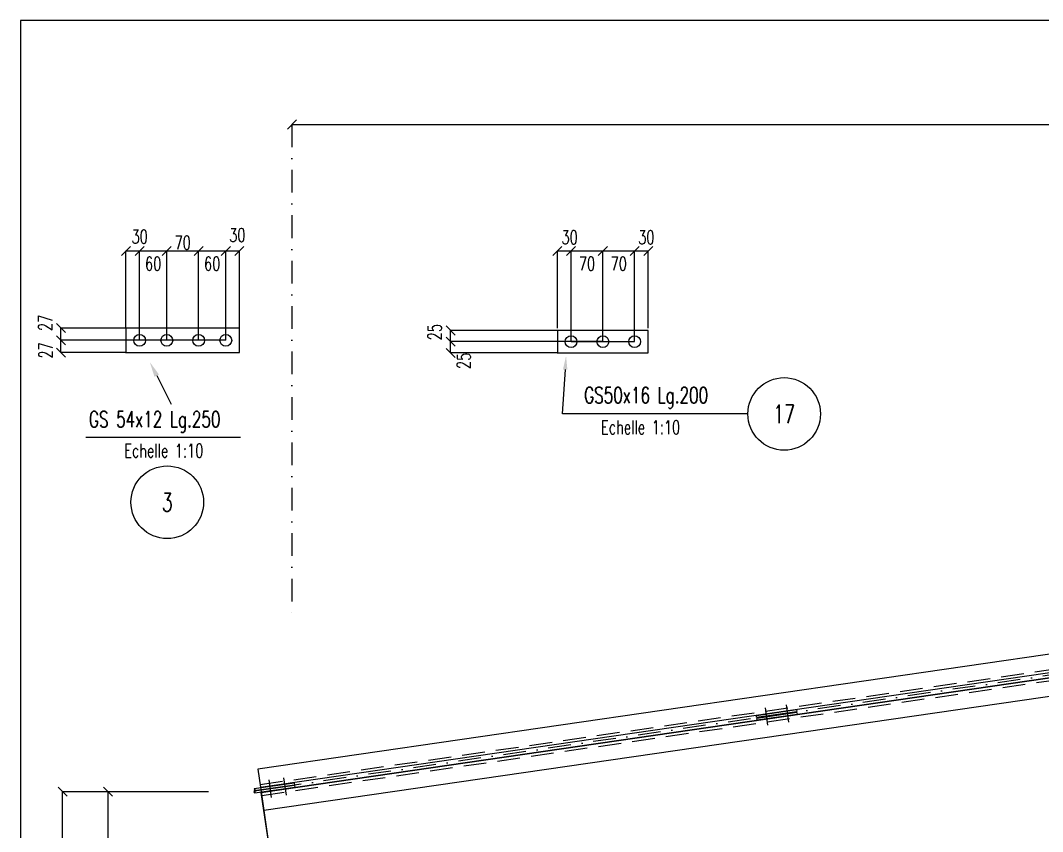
# Model space of a CAD drawing. Header units: feet. Extents: x 261 to 12426, y 75 to 8685.
# Drawn here: x 261 to 3639, y 6005 to 8685 of the extents above; entities that cross this region are included whole.
import ezdxf
from ezdxf import colors
from ezdxf.entities.mleader import LeaderData, LeaderLine
from ezdxf.enums import TextEntityAlignment as Align
from ezdxf.math import Vec2, Vec3

# ---------------------------------------------------------------- set-up
doc = ezdxf.new("R2010")
doc.units = ezdxf.units.FT
doc.header["$LTSCALE"] = 150
doc.header["$MEASUREMENT"] = 0
doc.linetypes.add('DASHDOT', pattern=[1, 0.5, -0.25, 0, -0.25])
doc.linetypes.add('DASHED', pattern=[0.75, 0.5, -0.25])
doc.layers.get('0').update_dxf_attribs({"linetype": 'CONTINUOUS'})
for name, color, linetype in [('ASSI', 6, 'CONTINUOUS'), ('BOLLINI_1', 7, 'CONTINUOUS'), ('FORI', 2, 'CONTINUOUS'), ('LINEA_ANG', 2, 'CONTINUOUS'), ('LINEE_PIASTRE', 2, 'CONTINUOUS'), ('LS', 7, 'CONTINUOUS'), ('MZ', 6, 'DASHDOT'), ('PIASTRE', 5, 'CONTINUOUS'), ('QT_MPR', 7, 'CONTINUOUS'), ('TRAT-Y', 7, 'DASHED')]:
    doc.layers.add(name, color=color, linetype=linetype)
doc.styles.add('QUOTE', font='ROMANS8.SHX', dxfattribs={"width": 0.7})
doc.styles.add('RQL', font='ROMANS8.SHX', dxfattribs={"width": 0.7})
doc.styles.add('RS', font='ROMANS8.shx', dxfattribs={"width": 0.7})
doc.styles.get("Standard").update_dxf_attribs({"font": 'ROMANS8.SHX', "width": 0.7})
doc.dimstyles.new('TRATTO', dxfattribs={"dimscale": 0, "dimtxt": 45, "dimasz": 30, "dimexe": 0, "dimexo": 0.06, "dimgap": 5, "dimtad": 1, "dimzin": 0, "dimdsep": 46, "dimtxsty": 'RS', "dimblk1": 'OBLIQUE', "dimblk2": 'OBLIQUE', "dimsah": 1, "dimcen": 0.09, "dimclrd": 2, "dimclre": 2, "dimclrt": 7, "dimadec": 0, "dimazin": 0, "dimtfac": 1, "dimtix": 1, "dimtmove": 2, "dimatfit": 3, "dimfxl": 1, "dimtolj": 1, "dimtzin": 0, "dimarcsym": 0})

# ---------------------------------------------------------------- blocks, each defined once
blk = doc.blocks.new('ASSE98')
blk.add_line((0, 0), (1, 0))
at = {"color": 7, "style": 'QUOTE', "width": 0.5, "flags": 1}
for tag, p in [('TI', (1.38308, 6.82731)), ('DI_S', (1.38308, 6.42178)), ('D_S', (1.38308, 6.02092)), ('E_S', (1.38308, 5.68065)), ('NFORI', (1.36454, 5.29792)), ('ALAR', (1.36349, 4.93246)), ('FAM', (1.3775, 4.54645)), ('ALA', (1.38308, 4.19257)), ('DISP2', (1.38308, 3.84971)), ('DISP1', (1.38308, 3.50686)), ('PINZAF', (1.38308, 3.164)), ('PINZAI', (1.38308, 2.82114)), ('TRP', (1.38308, 2.47829)), ('NP', (1.38308, 2.13543)), ('SV', (1.38308, 1.79257)), ('PESO', (1.38308, 1.44971)), ('QUA', (1.38308, 1.10686)), ('LUN', (1.38308, 0.764)), ('PROF', (1.38308, 0.42114)), ('POS', (1.38308, 0.07829))]:
    blk.add_attdef(tag, p, '', height=0.2, dxfattribs=at)
at = {"color": 7, "flags": 1}
for tag, p in [('LAV1', (3.07431, 6.82847)), ('LAV2', (3.07431, 6.49513)), ('LAV3', (3.07431, 6.1618)), ('LAV4', (3.07431, 5.82847)), ('LAV5', (3.07431, 5.49513)), ('LAV6', (3.07431, 5.1618)), ('LAV7', (3.07431, 4.82847)), ('LAV8', (3.07431, 4.49513)), ('LAV9', (3.07431, 4.1618)), ('LAV10', (3.07431, 3.82847))]:
    blk.add_attdef(tag, p, '', height=0.2, dxfattribs=at)
blk = doc.blocks.new('_OBLIQUE')
at = {"color": 0, "linetype": 'ByBlock'}
blk.add_line((-0.5, -0.5), (0.5, 0.5), dxfattribs=at)
blk = doc.blocks.new('*D19')
at = {"layer": 'LS', "color": 2, "lineweight": -2, "transparency": 16777216}
for p, q in [((1157.9, 8334.2), (1157.9, 8341.2)), ((1157.9, 8341.2), (12157.9, 8341.2)), ((12157.9, 7965.9), (12157.9, 8341.2))]:
    blk.add_line(p, q, dxfattribs=at)
at = {"layer": 'LS', "color": 2, "lineweight": -2, "transparency": 16777216, "xscale": 30, "yscale": 30, "zscale": 30, "rotation": 180}
blk.add_blockref('_OBLIQUE', (1157.9, 8341.2), dxfattribs=at)
at = {"layer": 'LS', "color": 2, "lineweight": -2, "transparency": 16777216, "xscale": 30, "yscale": 30, "zscale": 30}
blk.add_blockref('_OBLIQUE', (12157.9, 8341.2), dxfattribs=at)
at = {"layer": 'LS', "color": 7, "transparency": 16777216, "insert": (6657.9, 8368.7), "char_height": 45, "attachment_point": 5, "style": 'RS'}
blk.add_mtext('\\A1;11000', dxfattribs=at)
blk = doc.blocks.new('*D20')
at = {"layer": 'LS', "color": 2, "lineweight": -2, "transparency": 16777216}
for p, q in [((882.8, 6136.1), (550.4, 6136.1)), ((550.4, 4536.1), (550.4, 6136.1)), ((1157.9, 4536.1), (550.4, 4536.1))]:
    blk.add_line(p, q, dxfattribs=at)
at = {"layer": 'LS', "color": 2, "lineweight": -2, "transparency": 16777216, "xscale": 30, "yscale": 30, "zscale": 30}
for p, rotation in [((550.4, 6136.1), 90), ((550.4, 4536.1), 270)]:
    blk.add_blockref('_OBLIQUE', p, dxfattribs=dict(at, rotation=rotation))
at = {"layer": 'LS', "color": 7, "transparency": 16777216, "insert": (522.9, 5336.1), "char_height": 45, "attachment_point": 5, "rotation": 90, "style": 'RS'}
blk.add_mtext('\\A1;1600', dxfattribs=at)
blk = doc.blocks.new('*D23')
at = {"layer": 'LS', "color": 2, "lineweight": -2, "transparency": 16777216}
for p, q in [((550.4, 6136.1), (400.4, 6136.1)), ((400.4, 2556.1), (400.4, 6136.1)), ((2067.9, 2556.1), (400.4, 2556.1))]:
    blk.add_line(p, q, dxfattribs=at)
at = {"layer": 'LS', "color": 2, "lineweight": -2, "transparency": 16777216, "xscale": 30, "yscale": 30, "zscale": 30}
for p, rotation in [((400.4, 6136.1), 90), ((400.4, 2556.1), 270)]:
    blk.add_blockref('_OBLIQUE', p, dxfattribs=dict(at, rotation=rotation))
at = {"layer": 'LS', "color": 7, "transparency": 16777216, "insert": (372.9, 4346.1), "char_height": 45, "attachment_point": 5, "rotation": 90, "style": 'RS'}
blk.add_mtext('\\A1;3580', dxfattribs=at)
blk = doc.blocks.new('*D78')
at = {"layer": 'QT_MPR', "color": 2, "lineweight": -2, "transparency": 16777216}
for p, q in [((5988.9, 6899), (6090.8, 6198.4)), ((6090.8, 6198.4), (1151.8, 5480)), ((1054.2, 6150.9), (1151.8, 5480))]:
    blk.add_line(p, q, dxfattribs=at)
at = {"layer": 'QT_MPR', "color": 2, "lineweight": -2, "transparency": 16777216, "xscale": 30, "yscale": 30, "zscale": 30}
for p, rotation in [((6090.8, 6198.4), 8.275892827075037), ((1151.8, 5480), 188.275892827075)]:
    blk.add_blockref('_OBLIQUE', p, dxfattribs=dict(at, rotation=rotation))
at = {"layer": 'QT_MPR', "color": 7, "transparency": 16777216, "insert": (3617.3, 5866.4), "char_height": 45, "attachment_point": 5, "rotation": 8.2759, "style": 'RS'}
blk.add_mtext('\\A1;4991', dxfattribs=at)
blk = doc.blocks.new('MRKR_98')
blk.add_point((0, 0))
at = {"color": 7, "style": 'QUOTE', "width": 0.5, "flags": 1}
for tag, p in [('TI', (3.7, 6.8)), ('NFORI', (3.7, 5.3)), ('AUX2', (3.7, 4.9)), ('FAM', (3.7, 4.5)), ('AUX1', (3.7, 4.2)), ('COMMESSA', (3.7, 3.8)), ('SPESSORE', (3.7, 2.5)), ('SV', (3.7, 1.8)), ('QUA', (3.7, 1.1)), ('DI_S', (3.7, 6.4)), ('D_S', (3.7, 6)), ('E_S', (3.7, 5.7)), ('MD', (3.7, 3.5)), ('MP', (3.7, 3.2)), ('LARGHEZZA', (3.7, 2.8)), ('NP', (3.7, 2.1)), ('PESO', (3.7, 1.4)), ('LUN', (3.7, 0.8)), ('PROF', (3.7, 0.4)), ('POS', (3.7, 0.1))]:
    blk.add_attdef(tag, p, '', height=0.2, dxfattribs=at)
at = {"color": 7, "flags": 1}
for tag, p in [('LAV1', (5.3, 6.9)), ('LAV2', (5.3, 6.5)), ('LAV3', (5.3, 6.2)), ('LAV4', (5.3, 5.9)), ('LAV5', (5.3, 5.5)), ('LAV6', (5.3, 5.2)), ('LAV7', (5.3, 4.9)), ('LAV8', (5.3, 4.5)), ('LAV9', (5.3, 4.2)), ('LAV10', (5.3, 3.9))]:
    blk.add_attdef(tag, p, '', height=0.2, dxfattribs=at)
blk = doc.blocks.new('16')
blk.add_circle((0, 0), 1)
blk = doc.blocks.new('*D144')
at = {"layer": 'LS', "color": 2, "lineweight": -2, "transparency": 16777216}
for p, q in [((2035.5, 7668.5), (2035.5, 7923.5)), ((2035.5, 7923.5), (2080.5, 7923.5)), ((2080.5, 7623.6), (2080.5, 7923.5))]:
    blk.add_line(p, q, dxfattribs=at)
at = {"layer": 'LS', "color": 2, "lineweight": -2, "transparency": 16777216, "xscale": 30, "yscale": 30, "zscale": 30, "rotation": 180}
blk.add_blockref('_OBLIQUE', (2035.5, 7923.5), dxfattribs=at)
at = {"layer": 'LS', "color": 2, "lineweight": -2, "transparency": 16777216, "xscale": 30, "yscale": 30, "zscale": 30}
blk.add_blockref('_OBLIQUE', (2080.5, 7923.5), dxfattribs=at)
at = {"layer": 'LS', "color": 7, "transparency": 16777216, "insert": (2075.7, 7968.5), "char_height": 45, "attachment_point": 5, "style": 'RS'}
blk.add_mtext('\\A1;30', dxfattribs=at)
blk = doc.blocks.new('*D145')
at = {"layer": 'LS', "color": 2, "lineweight": -2, "transparency": 16777216}
for p, q in [((2185.5, 7623.6), (2185.5, 7923.5)), ((2185.5, 7923.5), (2290.5, 7923.5)), ((2290.5, 7623.6), (2290.5, 7923.5))]:
    blk.add_line(p, q, dxfattribs=at)
at = {"layer": 'LS', "color": 2, "lineweight": -2, "transparency": 16777216, "xscale": 30, "yscale": 30, "zscale": 30, "rotation": 180}
blk.add_blockref('_OBLIQUE', (2185.5, 7923.5), dxfattribs=at)
at = {"layer": 'LS', "color": 2, "lineweight": -2, "transparency": 16777216, "xscale": 30, "yscale": 30, "zscale": 30}
blk.add_blockref('_OBLIQUE', (2290.5, 7923.5), dxfattribs=at)
at = {"layer": 'LS', "color": 7, "transparency": 16777216, "insert": (2238, 7881), "char_height": 45, "attachment_point": 5, "style": 'RS'}
blk.add_mtext('\\A1;70', dxfattribs=at)
blk = doc.blocks.new('*D146')
at = {"layer": 'LS', "color": 2, "lineweight": -2, "transparency": 16777216}
for p, q in [((2080.5, 7623.6), (2080.5, 7923.5)), ((2080.5, 7923.5), (2185.5, 7923.5)), ((2185.5, 7623.6), (2185.5, 7923.5))]:
    blk.add_line(p, q, dxfattribs=at)
at = {"layer": 'LS', "color": 2, "lineweight": -2, "transparency": 16777216, "xscale": 30, "yscale": 30, "zscale": 30, "rotation": 180}
blk.add_blockref('_OBLIQUE', (2080.5, 7923.5), dxfattribs=at)
at = {"layer": 'LS', "color": 2, "lineweight": -2, "transparency": 16777216, "xscale": 30, "yscale": 30, "zscale": 30}
blk.add_blockref('_OBLIQUE', (2185.5, 7923.5), dxfattribs=at)
at = {"layer": 'LS', "color": 7, "transparency": 16777216, "insert": (2133, 7881), "char_height": 45, "attachment_point": 5, "style": 'RS'}
blk.add_mtext('\\A1;70', dxfattribs=at)
blk = doc.blocks.new('*D147')
at = {"layer": 'LS', "color": 2, "lineweight": -2, "transparency": 16777216}
for p, q in [((2290.5, 7623.6), (2290.5, 7923.5)), ((2290.5, 7923.5), (2335.5, 7923.5)), ((2335.5, 7668.5), (2335.5, 7923.5))]:
    blk.add_line(p, q, dxfattribs=at)
at = {"layer": 'LS', "color": 2, "lineweight": -2, "transparency": 16777216, "xscale": 30, "yscale": 30, "zscale": 30, "rotation": 180}
blk.add_blockref('_OBLIQUE', (2290.5, 7923.5), dxfattribs=at)
at = {"layer": 'LS', "color": 2, "lineweight": -2, "transparency": 16777216, "xscale": 30, "yscale": 30, "zscale": 30}
blk.add_blockref('_OBLIQUE', (2335.5, 7923.5), dxfattribs=at)
at = {"layer": 'LS', "color": 7, "transparency": 16777216, "insert": (2329.2, 7968.5), "char_height": 45, "attachment_point": 5, "style": 'RS'}
blk.add_mtext('\\A1;30', dxfattribs=at)
blk = doc.blocks.new('*D148')
at = {"layer": 'LS', "color": 2, "lineweight": -2, "transparency": 16777216}
for p, q in [((2035.5, 7660.4), (1682.5, 7660.4)), ((1682.5, 7623.5), (1682.5, 7660.4)), ((2185.5, 7623.5), (1682.5, 7623.5))]:
    blk.add_line(p, q, dxfattribs=at)
at = {"layer": 'LS', "color": 2, "lineweight": -2, "transparency": 16777216, "xscale": 30, "yscale": 30, "zscale": 30}
for p, rotation in [((1682.5, 7660.4), 90), ((1682.5, 7623.5), 270)]:
    blk.add_blockref('_OBLIQUE', p, dxfattribs=dict(at, rotation=rotation))
at = {"layer": 'LS', "color": 7, "transparency": 16777216, "insert": (1630.2, 7655), "char_height": 45, "attachment_point": 5, "rotation": 90, "style": 'RS'}
blk.add_mtext('\\A1;25', dxfattribs=at)
blk = doc.blocks.new('*D149')
at = {"layer": 'LS', "color": 2, "lineweight": -2, "transparency": 16777216}
for p, q in [((2185.5, 7623.5), (1682.5, 7623.5)), ((1682.5, 7586.4), (1682.5, 7623.5)), ((2035.5, 7586.4), (1682.5, 7586.4))]:
    blk.add_line(p, q, dxfattribs=at)
at = {"layer": 'LS', "color": 2, "lineweight": -2, "transparency": 16777216, "xscale": 30, "yscale": 30, "zscale": 30}
for p, rotation in [((1682.5, 7623.5), 90), ((1682.5, 7586.4), 270)]:
    blk.add_blockref('_OBLIQUE', p, dxfattribs=dict(at, rotation=rotation))
at = {"layer": 'LS', "color": 7, "transparency": 16777216, "insert": (1726.1, 7560.1), "char_height": 45, "attachment_point": 5, "rotation": 90, "style": 'RS'}
blk.add_mtext('\\A1;25', dxfattribs=at)
blk = doc.blocks.new('xxx')
blk.add_circle((0, 0), 8)
at = {"color": 3, "style": 'RQL', "width": 0.7}
blk.add_attdef('POS', text='', height=4, dxfattribs=at).set_placement((0, 0), align=Align.MIDDLE)
at = {"style": 'RQL', "width": 0.7, "flags": 1}
for tag, p in [('POS1', (-0.39, -5.42)), ('TIPO', (-0.39, -8.66))]:
    blk.add_attdef(tag, p, '', height=2, dxfattribs=at)
blk = doc.blocks.new('*D175')
at = {"layer": 'LS', "color": 2, "lineweight": -2, "transparency": 16777216}
for p, q in [((939.5, 7627.9), (394.8, 7627.9)), ((394.8, 7587.4), (394.8, 7627.9)), ((609.5, 7587.4), (394.8, 7587.4))]:
    blk.add_line(p, q, dxfattribs=at)
at = {"layer": 'LS', "color": 2, "lineweight": -2, "transparency": 16777216, "xscale": 30, "yscale": 30, "zscale": 30}
for p, rotation in [((394.8, 7627.9), 90), ((394.8, 7587.4), 270)]:
    blk.add_blockref('_OBLIQUE', p, dxfattribs=dict(at, rotation=rotation))
at = {"layer": 'LS', "color": 7, "transparency": 16777216, "insert": (344.5, 7594.7), "char_height": 45, "attachment_point": 5, "rotation": 90, "style": 'RS'}
blk.add_mtext('\\A1;27', dxfattribs=at)
blk = doc.blocks.new('*D176')
at = {"layer": 'LS', "color": 2, "lineweight": -2, "transparency": 16777216}
for p, q in [((609.5, 7668.4), (394.8, 7668.4)), ((394.8, 7627.9), (394.8, 7668.4)), ((939.5, 7627.9), (394.8, 7627.9))]:
    blk.add_line(p, q, dxfattribs=at)
at = {"layer": 'LS', "color": 2, "lineweight": -2, "transparency": 16777216, "xscale": 30, "yscale": 30, "zscale": 30}
for p, rotation in [((394.8, 7668.4), 90), ((394.8, 7627.9), 270)]:
    blk.add_blockref('_OBLIQUE', p, dxfattribs=dict(at, rotation=rotation))
at = {"layer": 'LS', "color": 7, "transparency": 16777216, "insert": (343.6, 7685.6), "char_height": 45, "attachment_point": 5, "rotation": 90, "style": 'RS'}
blk.add_mtext('\\A1;27', dxfattribs=at)
blk = doc.blocks.new('*D177')
at = {"layer": 'LS', "color": 2, "lineweight": -2, "transparency": 16777216}
for p, q in [((609.5, 7668.5), (609.5, 7923.5)), ((609.5, 7923.5), (654.5, 7923.5)), ((654.5, 7628), (654.5, 7923.5))]:
    blk.add_line(p, q, dxfattribs=at)
at = {"layer": 'LS', "color": 2, "lineweight": -2, "transparency": 16777216, "xscale": 30, "yscale": 30, "zscale": 30, "rotation": 180}
blk.add_blockref('_OBLIQUE', (609.5, 7923.5), dxfattribs=at)
at = {"layer": 'LS', "color": 2, "lineweight": -2, "transparency": 16777216, "xscale": 30, "yscale": 30, "zscale": 30}
blk.add_blockref('_OBLIQUE', (654.5, 7923.5), dxfattribs=at)
at = {"layer": 'LS', "color": 7, "transparency": 16777216, "insert": (654.9, 7970.9), "char_height": 45, "attachment_point": 5, "style": 'RS'}
blk.add_mtext('\\A1;30', dxfattribs=at)
blk = doc.blocks.new('*D178')
at = {"layer": 'LS', "color": 2, "lineweight": -2, "transparency": 16777216}
for p, q in [((654.5, 7628), (654.5, 7923.5)), ((654.5, 7923.5), (744.5, 7923.5)), ((744.5, 7628), (744.5, 7923.5))]:
    blk.add_line(p, q, dxfattribs=at)
at = {"layer": 'LS', "color": 2, "lineweight": -2, "transparency": 16777216, "xscale": 30, "yscale": 30, "zscale": 30, "rotation": 180}
blk.add_blockref('_OBLIQUE', (654.5, 7923.5), dxfattribs=at)
at = {"layer": 'LS', "color": 2, "lineweight": -2, "transparency": 16777216, "xscale": 30, "yscale": 30, "zscale": 30}
blk.add_blockref('_OBLIQUE', (744.5, 7923.5), dxfattribs=at)
at = {"layer": 'LS', "color": 7, "transparency": 16777216, "insert": (699.5, 7881), "char_height": 45, "attachment_point": 5, "style": 'RS'}
blk.add_mtext('\\A1;60', dxfattribs=at)
blk = doc.blocks.new('*D179')
at = {"layer": 'LS', "color": 2, "lineweight": -2, "transparency": 16777216}
for p, q in [((744.5, 7628), (744.5, 7923.5)), ((744.5, 7923.5), (849.5, 7923.5)), ((849.5, 7628), (849.5, 7923.5))]:
    blk.add_line(p, q, dxfattribs=at)
at = {"layer": 'LS', "color": 2, "lineweight": -2, "transparency": 16777216, "xscale": 30, "yscale": 30, "zscale": 30, "rotation": 180}
blk.add_blockref('_OBLIQUE', (744.5, 7923.5), dxfattribs=at)
at = {"layer": 'LS', "color": 2, "lineweight": -2, "transparency": 16777216, "xscale": 30, "yscale": 30, "zscale": 30}
blk.add_blockref('_OBLIQUE', (849.5, 7923.5), dxfattribs=at)
at = {"layer": 'LS', "color": 7, "transparency": 16777216, "insert": (797, 7951), "char_height": 45, "attachment_point": 5, "style": 'RS'}
blk.add_mtext('\\A1;70', dxfattribs=at)
blk = doc.blocks.new('*D180')
at = {"layer": 'LS', "color": 2, "lineweight": -2, "transparency": 16777216}
for p, q in [((849.5, 7628), (849.5, 7923.5)), ((849.5, 7923.5), (939.5, 7923.5)), ((939.5, 7628), (939.5, 7923.5))]:
    blk.add_line(p, q, dxfattribs=at)
at = {"layer": 'LS', "color": 2, "lineweight": -2, "transparency": 16777216, "xscale": 30, "yscale": 30, "zscale": 30, "rotation": 180}
blk.add_blockref('_OBLIQUE', (849.5, 7923.5), dxfattribs=at)
at = {"layer": 'LS', "color": 2, "lineweight": -2, "transparency": 16777216, "xscale": 30, "yscale": 30, "zscale": 30}
blk.add_blockref('_OBLIQUE', (939.5, 7923.5), dxfattribs=at)
at = {"layer": 'LS', "color": 7, "transparency": 16777216, "insert": (894.5, 7881), "char_height": 45, "attachment_point": 5, "style": 'RS'}
blk.add_mtext('\\A1;60', dxfattribs=at)
blk = doc.blocks.new('*D181')
at = {"layer": 'LS', "color": 2, "lineweight": -2, "transparency": 16777216}
for p, q in [((939.5, 7628), (939.5, 7923.5)), ((939.5, 7923.5), (984.5, 7923.5)), ((984.5, 7668.5), (984.5, 7923.5))]:
    blk.add_line(p, q, dxfattribs=at)
at = {"layer": 'LS', "color": 2, "lineweight": -2, "transparency": 16777216, "xscale": 30, "yscale": 30, "zscale": 30, "rotation": 180}
blk.add_blockref('_OBLIQUE', (939.5, 7923.5), dxfattribs=at)
at = {"layer": 'LS', "color": 2, "lineweight": -2, "transparency": 16777216, "xscale": 30, "yscale": 30, "zscale": 30}
blk.add_blockref('_OBLIQUE', (984.5, 7923.5), dxfattribs=at)
at = {"layer": 'LS', "color": 7, "transparency": 16777216, "insert": (977.7, 7975.5), "char_height": 45, "attachment_point": 5, "style": 'RS'}
blk.add_mtext('\\A1;30', dxfattribs=at)

msp = doc.modelspace()

# ---------------------------------------------------------------- linework, layer by layer
at = {"layer": 'LINEA_ANG'}
for p, q in [((6103.306, 6946.012), (1045.529, 6210.335)), ((1054.166, 6150.96), (6111.942, 6886.637)), ((1056.757, 6133.147), (6114.533, 6868.824)), ((6123.169, 6809.449), (1065.393, 6073.772)), ((1045.529, 6210.335), (1054.166, 6150.96)), ((1065.393, 6073.772), (1056.757, 6133.147))]:
    msp.add_line(p, q, dxfattribs=at)
at = {"layer": 'LINEE_PIASTRE'}
for p, q in [((984.546, 7668.393), (609.546, 7668.393)), ((609.546, 7668.393), (609.546, 7587.393)), ((984.546, 7587.393), (984.546, 7668.393)), ((2335.534, 7660.393), (2035.534, 7660.393)), ((2035.534, 7660.393), (2035.534, 7586.393)), ((2335.534, 7586.393), (2335.534, 7660.393)), ((609.546, 7587.393), (984.546, 7587.393)), ((2035.534, 7586.393), (2335.534, 7586.393))]:
    msp.add_line(p, q, dxfattribs=at)
at = {"layer": 'LS', "color": 2}
for p, q in [((2080.534, 7623.518), (2290.534, 7623.518)), ((1181.026, 5280.499), (1065.636, 6073.808))]:
    msp.add_line(p, q, dxfattribs=at)
at = {"layer": 'LS', "color": 6}
for p, q in [((2663.583, 7384.552), (2052.569, 7384.552)), ((988.208, 7307.221), (476.881, 7307.221)), ((2790.852, 6423.779), (2799.201, 6366.383)), ((2692.937, 6388.316), (2825.542, 6407.604)), ((2693.801, 6382.379), (2692.937, 6388.316)), ((2693.801, 6382.379), (2826.406, 6401.667)), ((2826.981, 6397.708), (2694.377, 6378.42)), ((2827.845, 6391.771), (2695.24, 6372.483)), ((2721.581, 6413.704), (2729.93, 6356.308)), ((2825.542, 6407.604), (2826.406, 6401.667)), ((2826.981, 6397.708), (2827.845, 6391.771)), ((2695.24, 6372.483), (2694.377, 6378.42)), ((1130.697, 6182.302), (1139.045, 6124.906)), ((1130.697, 6182.302), (1139.045, 6124.906)), ((1032.782, 6146.839), (1165.386, 6166.127)), ((1033.789, 6139.912), (1166.394, 6159.2)), ((1166.682, 6157.221), (1034.077, 6137.933)), ((1167.689, 6150.294), (1035.085, 6131.006)), ((1081.217, 6175.105), (1089.566, 6117.709)), ((1165.386, 6166.127), (1166.394, 6159.2)), ((1166.682, 6157.221), (1167.689, 6150.294)), ((1032.576, 6134.97), (1034.164, 6136.111)), ((1037.592, 6134.779), (1032.576, 6134.97)), ((1035.814, 6144.928), (1032.782, 6146.839)), ((1033.789, 6139.912), (1037.211, 6142.455)), ((1033.973, 6142.518), (1035.814, 6144.928)), ((1037.211, 6142.455), (1033.973, 6142.518)), ((1034.164, 6136.111), (1034.077, 6137.933)), ((1035.085, 6131.006), (1035.306, 6132.559)), ((1035.306, 6132.559), (1037.592, 6134.779))]:
    msp.add_line(p, q, dxfattribs=at)
at = {"layer": 'LS', "color": 8}
msp.add_lwpolyline([(260.882, 8685), (260.882, 75), (9800.882, 75), (9800.882, 1275), (12425.882, 1275), (12425.882, 8685), (260.882, 8685)], close=True, dxfattribs=at)
at = {"layer": 'LS', "color": 6}
msp.add_lwpolyline([(711.131, 7511.368), (758.91, 7417.368)], dxfattribs=at)
msp.add_solid([(703.702, 7507.592), (688.475, 7555.941), (718.559, 7515.144)], dxfattribs=at)
at = {"layer": 'MZ'}
for p, q in [((1157.937, 8341.216), (1157.937, 6705.588)), ((12179.998, 7760.168), (1055.461, 6142.054))]:
    msp.add_line(p, q, dxfattribs=at)
at = {"layer": 'TRAT-Y'}
for p, q in [((1052.87, 6159.866), (6110.647, 6895.543)), ((1058.052, 6124.241), (6115.828, 6859.918))]:
    msp.add_line(p, q, dxfattribs=at)

# ---------------------------------------------------------------- block references
at = {"layer": 'ASSI', "xscale": 5111}
for p, rotation in [((1054.166, 6150.96), 8.275892827075037), ((6114.533, 6868.824), 188.2758928270747)]:
    msp.add_blockref('ASSE98', p, dxfattribs=dict(at, rotation=rotation))
at = {"layer": 'BOLLINI_1', "xscale": 14.99850000000172, "yscale": 14.99850000000172, "zscale": 14.99850000000172}
for p, values in [((2784.72, 7384.552), {'POS': '17'}), ((746.049, 7092.802), {'POS': '3'})]:
    msp.add_blockref('xxx', p, dxfattribs=at).add_auto_attribs(values)
at = {"layer": 'FORI', "xscale": 19.5, "yscale": 19.5, "zscale": 19.5}
for p, rotation in [((654.546, 7627.893), 34.57939965943732), ((744.546, 7627.893), 34.57939965943732), ((849.546, 7627.893), 92.35325630003118), ((939.546, 7627.893), 92.35325630003118), ((2080.534, 7623.518), 223.6148640773655), ((2185.534, 7623.518), 297.3156132190093), ((2290.534, 7623.518), 219.8492827718314)]:
    msp.add_blockref('16', p, dxfattribs=dict(at, rotation=rotation))
at = {"layer": 'PIASTRE'}
ref = msp.add_blockref('MRKR_98', (609.546, 7587.393), dxfattribs=dict(at, xscale=1.5, yscale=1.5, zscale=1.5))
ref.add_attrib('PROF', 'GS 54x12 Lg.250', (487.261, 7340.938), dxfattribs={"layer": '0', "color": 2, "height": 52.5, "style": 'QUOTE', "width": 0.7})
ref = msp.add_blockref('MRKR_98', (2035.534, 7586.393), dxfattribs=dict(at, xscale=1.5, yscale=1.5, zscale=1.5))
ref.add_attrib('PROF', 'GS50x16 Lg.200', (2123.944, 7420.472), dxfattribs={"layer": '0', "color": 2, "height": 52.5, "style": 'QUOTE', "width": 0.7})

# ---------------------------------------------------------------- texts
at = {"layer": 'LS', "color": 7, "style": 'RS', "width": 0.7}
for p in [(2179.209, 7318.233), (603.521, 7240.902)]:
    msp.add_text('Echelle 1:10', height=45, dxfattribs=at).set_placement(p)

# ---------------------------------------------------------------- dimensions: what is measured, and where the dimension line sits
at = {"layer": 'LS', "color": 6}
for base, p1, p2, text, picture, middle in [((12157.937, 8341.216), (1157.937, 8334.122), (12157.937, 7965.839), '11000', '*D19', (6657.937, 8368.716)), ((849.546, 7923.509), (744.546, 7627.893), (849.546, 7627.893), '70', '*D179', (797.046, 7951.009))]:
    dim = msp.add_linear_dim(base=base, p1=p1, p2=p2, text=text, dimstyle='TRATTO', override={"dimscale": 1}, dxfattribs=at)
    dim.commit()
    dim.dimension.update_dxf_attribs({"geometry": picture, "text_midpoint": middle})
for base, p1, p2, text, picture, middle in [((654.546, 7923.509), (609.546, 7668.393), (654.546, 7627.893), '30', '*D177', (654.944, 7970.944)), ((984.546, 7923.509), (939.546, 7627.893), (984.546, 7668.393), '30', '*D181', (977.726, 7975.538)), ((2080.534, 7923.509), (2035.534, 7668.393), (2080.534, 7623.518), '30', '*D144', (2075.652, 7968.462)), ((2335.534, 7923.509), (2290.534, 7623.518), (2335.534, 7668.393), '30', '*D147', (2329.227, 7968.462)), ((744.546, 7923.509), (654.546, 7627.893), (744.546, 7627.893), '60', '*D178', (699.546, 7881.009)), ((939.546, 7923.509), (849.546, 7627.893), (939.546, 7627.893), '60', '*D180', (894.546, 7881.009)), ((2185.534, 7923.509), (2080.534, 7623.518), (2185.534, 7623.518), '70', '*D146', (2133.034, 7881.009)), ((2290.534, 7923.509), (2185.534, 7623.518), (2290.534, 7623.518), '70', '*D145', (2238.034, 7881.009))]:
    dim = msp.add_linear_dim(base=base, p1=p1, p2=p2, text=text, dimstyle='TRATTO', override={"dimscale": 1}, dxfattribs=at)
    dim.commit()
    dim.dimension.update_dxf_attribs({"geometry": picture, "text_midpoint": middle, "dimtype": 160})
for base, p1, p2, text, override, picture, middle in [((394.822, 7668.393), (939.546, 7627.893), (609.546, 7668.393), '27', {"dimscale": 1}, '*D176', (343.644, 7685.631)), ((1682.528, 7660.393), (2185.534, 7623.518), (2035.534, 7660.393), '25', {"dimscale": 1, "dimdec": 1, "dimlfac": 0.666667, "dimrnd": 0.5, "dimzin": 8}, '*D148', (1630.161, 7655.027)), ((394.822, 7627.893), (609.546, 7587.393), (939.546, 7627.893), '27', {"dimscale": 1}, '*D175', (344.464, 7594.704))]:
    dim = msp.add_linear_dim(base=base, p1=p1, p2=p2, angle=90, text=text, dimstyle='TRATTO', override=override, dxfattribs=at)
    dim.commit()
    dim.dimension.update_dxf_attribs({"geometry": picture, "text_midpoint": middle, "dimtype": 160})
dim = msp.add_linear_dim(base=(1682.5277, 7623.5185), p1=(2035.5336, 7586.3933), p2=(2185.5336, 7623.5185), angle=90, dimstyle='TRATTO', override={"dimscale": 1, "dimdec": 1, "dimlfac": 0.666667, "dimrnd": 0.5, "dimzin": 8}, dxfattribs=at)
dim.commit()
dim.dimension.update_dxf_attribs({"geometry": '*D149', "text_midpoint": (1726.0992, 7560.0686), "dimtype": 160})
for base, p1, p2, text, picture, middle in [((400.441, 6136.08), (2067.937, 2556.08), (550.441, 6136.08), '3580', '*D23', (372.941, 4346.08)), ((550.441, 6136.08), (1157.937, 4536.08), (882.884, 6136.08), '1600', '*D20', (522.941, 5336.08))]:
    dim = msp.add_linear_dim(base=base, p1=p1, p2=p2, angle=90, text=text, dimstyle='TRATTO', override={"dimscale": 1}, dxfattribs=at)
    dim.commit()
    dim.dimension.update_dxf_attribs({"geometry": picture, "text_midpoint": middle})
at = {"layer": 'QT_MPR'}
dim = msp.add_linear_dim(base=(1151.757, 5480.02), p1=(5988.873, 6899.051), p2=(1054.166, 6150.96), angle=8.275893, text='4991', dimstyle='TRATTO', override={"dimscale": 1}, dxfattribs=at)
dim.commit()
dim.dimension.update_dxf_attribs({"geometry": '*D78', "text_midpoint": (3617.312, 5866.436), "dimtype": 160})

# ---------------------------------------------------------------- leaders
at = {"layer": 'LS'}
ml = msp.add_multileader_mtext('Standard', dxfattribs=at)
ml.set_content('')
ml.set_leader_properties(color=6)
ml.build(insert=Vec2(0, 0))
ml.multileader.update_dxf_attribs({"has_dogleg": 0, "text_right_attachment_type": 6, "dogleg_length": 0.36, "arrow_head_size": 45})
ctx = ml.context
ctx.base_point, ctx.char_height, ctx.arrow_head_size, ctx.landing_gap_size, ctx.plane_origin = Vec3(2051.489, 7384.552), 0.18, 45, 0.09, Vec3(2063.968, 7575.991)
ctx.right_attachment = 6
notes = []
notes.append((ctx, [(0, (1, 1, 0), (2051.849, 7384.552), (-1, 0), 0.36, [(0, [(2063.968, 7575.991)], 0, [])])]))
ctx.mtext, ml.multileader.dxf.content_type = None, 0
for ctx, leaders in notes:
    for number, flags, end, landing, length, lines in leaders:
        leader = LeaderData()
        leader.index, (leader.has_last_leader_line, leader.has_dogleg_vector, leader.attachment_direction) = number, flags
        leader.last_leader_point, leader.dogleg_vector, leader.dogleg_length = Vec3(end), Vec3(landing), length
        for number, points, colour, breaks in lines:
            line = LeaderLine()
            line.index, line.vertices, line.color, line.breaks = number, Vec3.list(points), colors.encode_raw_color(colour), breaks
            leader.lines.append(line)
        ctx.leaders.append(leader)

doc.saveas('drawing.dxf')
